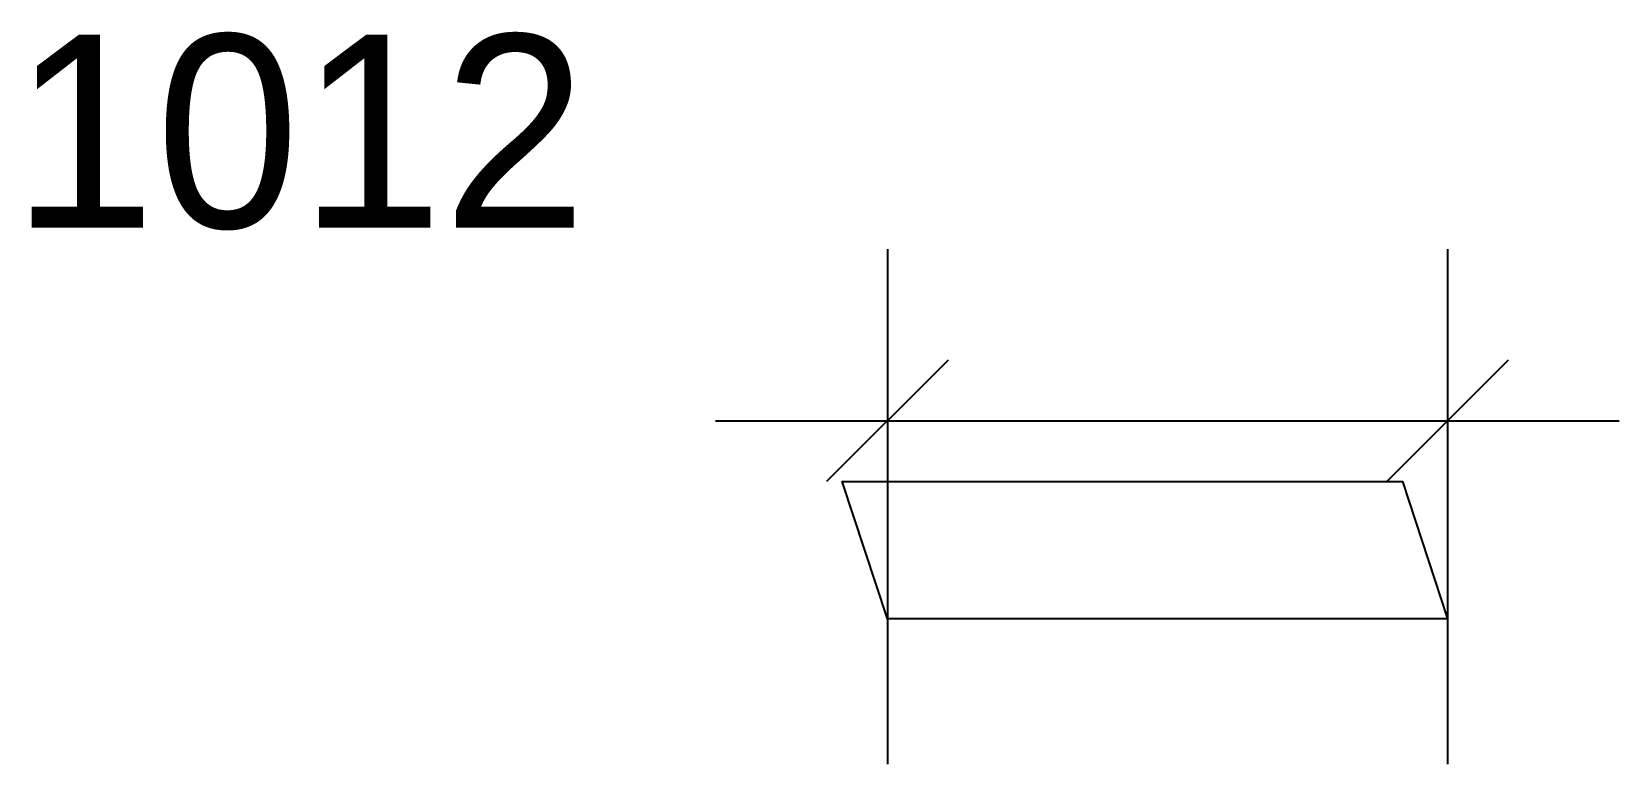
# Model space of a CAD drawing. Header units: millimetres. Extents: x -94 to 90, y -17 to 68.
import ezdxf
from ezdxf.enums import TextEntityAlignment as Align

# ---------------------------------------------------------------- set-up
doc = ezdxf.new("R2010")
doc.units = ezdxf.units.MM
for name, color, linetype in [('CONTOUR', 7, 'CONTINUOUS'), ('DIMLINES', 7, 'CONTINUOUS'), ('DIMLINESTEXT', 7, 'CONTINUOUS')]:
    doc.layers.add(name, color=color, linetype=linetype)

msp = doc.modelspace()

# ---------------------------------------------------------------- linework, layer by layer
at = {"layer": 'CONTOUR', "color": 0, "linetype": '0'}
msp.add_lwpolyline([(70.488, 0), (5.244, 0), (0, 16), (65.244, 16), (70.488, 0)], dxfattribs=at)
at = {"layer": 'DIMLINES', "color": 0}
for p, q in [((5.244, 43.049), (5.244, -16.951)), ((70.488, 43.049), (70.488, -16.951)), ((12.315, 30.12), (-1.827, 15.978)), ((77.559, 30.12), (63.417, 15.978)), ((-14.756, 23.049), (90.488, 23.049))]:
    msp.add_line(p, q, dxfattribs=at)

# ---------------------------------------------------------------- texts
at = {"layer": 'DIMLINESTEXT'}
msp.add_text('1012', height=22.5, rotation=360, dxfattribs=at).set_placement((-96.698, 68.049), align=Align.TOP_LEFT)

doc.saveas('drawing.dxf')
